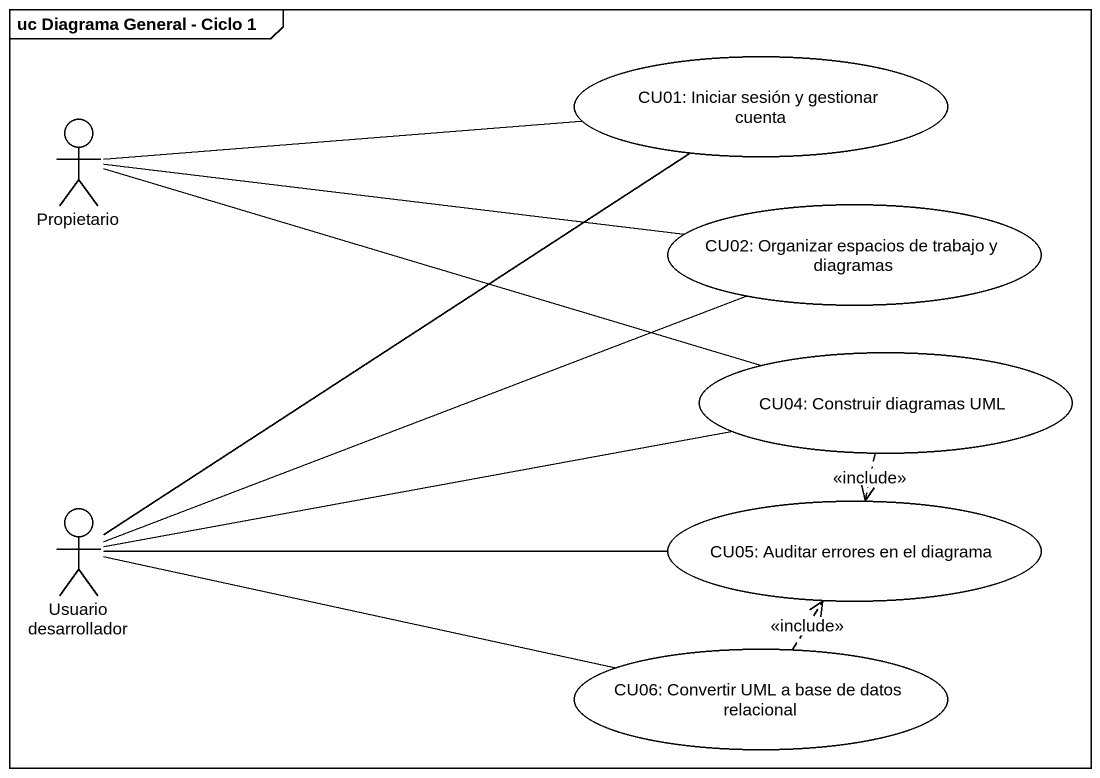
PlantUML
@startuml
mainframe uc Diagrama General - Ciclo 1
usecase "CU01: Iniciar sesión y gestionar cuenta" as CU01_Iniciar_sesión_y
actor Propietario
usecase "CU02: Organizar espacios de trabajo y diagramas" as CU02_Organizar_espacios_de
usecase "CU04: Construir diagramas UML" as CU04_Construir_diagramas_UML
actor "Usuario desarrollador" as Usuario_desarrollador
usecase "CU05: Auditar errores en el diagrama" as CU05_Auditar_errores_en_el
usecase "CU06: Convertir UML a base de datos relacional" as CU06_Convertir_UML_a_base
Propietario -right- CU01_Iniciar_sesión_y
Propietario -right- CU02_Organizar_espacios_de
Propietario -right- CU04_Construir_diagramas_UML
CU04_Construir_diagramas_UML ..> CU05_Auditar_errores_en_el : <<include>>
Usuario_desarrollador -up- CU01_Iniciar_sesión_y
Usuario_desarrollador -right- CU02_Organizar_espacios_de
Usuario_desarrollador -right- CU04_Construir_diagramas_UML
Usuario_desarrollador -right- CU05_Auditar_errores_en_el
Usuario_desarrollador -right- CU06_Convertir_UML_a_base
CU06_Convertir_UML_a_base .up.> CU05_Auditar_errores_en_el : <<include>>
@enduml
